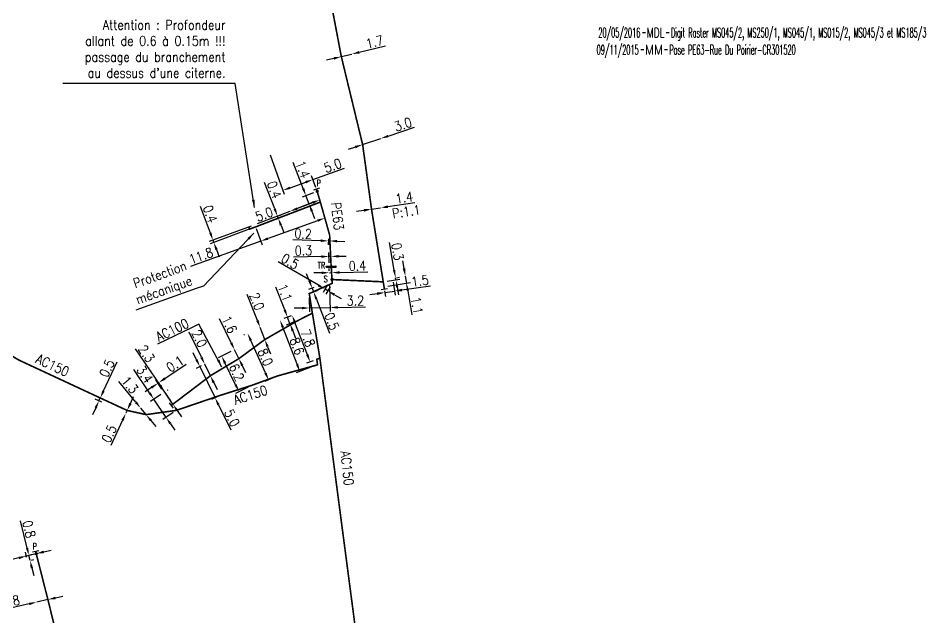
# Model space of a CAD drawing. Header units: millimetres. Extents: x 155997 to 157006, y 121209 to 122008.
# Drawn here: x 156837.2 to 156979.1, y 121643.3 to 121737 of the extents above; entities that cross this region are included whole.
import ezdxf
from ezdxf.enums import TextEntityAlignment as Align

# ---------------------------------------------------------------- set-up
doc = ezdxf.new("R2010")
doc.units = ezdxf.units.MM
for name, pattern in [('L_100_AP', [14, 10, -1.5, 1, -1.5]), ('L_100_PE', [14, 10, -1.5, 1, -1.5]), ('L_25_PE', [2000, 1000, 1000])]:
    doc.linetypes.add(name, pattern=pattern)
doc.layers.get('0').update_dxf_attribs({"linetype": 'CONTINUOUS'})
for name, color, linetype in [('L_140', 3, 'CONTINUOUS'), ('L_150', 1, 'CONTINUOUS'), ('L_300', 7, 'CONTINUOUS'), ('L_340', 7, 'CONTINUOUS'), ('L_420', 7, 'CONTINUOUS'), ('L_910', 7, 'CONTINUOUS')]:
    doc.layers.add(name, color=color, linetype=linetype)
doc.styles.add('G_ROMANS', font='ROMANS.SHX', dxfattribs={"width": 0.75})
doc.styles.get("Standard").update_dxf_attribs({"font": 'romans.shx', "width": 0.85})
doc.dimstyles.get("Standard").update_dxf_attribs({"dimtxt": 1.5, "dimasz": 1.2, "dimexe": 0.625, "dimexo": 0.625, "dimgap": 0.25, "dimtad": 1, "dimdec": 1, "dimzin": 0, "dimdsep": 46, "dimtxsty": 'Standard', "dimcen": -0.5, "dimadec": 0, "dimazin": 0, "dimtfac": 1, "dimtdec": 1, "dimtmove": 0, "dimatfit": 3, "dimfxl": 0, "dimtolj": 1, "dimtzin": 0, "dimarcsym": 0})

# ---------------------------------------------------------------- blocks, each defined once
blk = doc.blocks.new('*D19')
at = {"layer": 'L_140', "color": 0, "linetype": 'Continuous', "lineweight": -2, "transparency": 16777216}
for p, q in [((156850.56, 121678.75), (156852.68, 121683.31)), ((156850.53, 121677.44), (156849.49, 121677.93)), ((156849.84, 121677.21), (156850.05, 121677.66)), ((156850.32, 121676.98), (156849.28, 121677.47)), ((156849.34, 121676.12), (156848.83, 121675.03))]:
    blk.add_line(p, q, dxfattribs=at)
at = {"layer": 'L_140', "color": 0, "linetype": 'Continuous', "transparency": 16777216}
for points in [[(156850.38, 121678.83), (156850.74, 121678.67), (156850.05, 121677.66)], [(156849.16, 121676.2), (156849.52, 121676.04), (156849.84, 121677.21)]]:
    blk.add_solid(points, dxfattribs=at)
at = {"layer": 'L_140', "color": 0, "linetype": 'Continuous', "transparency": 16777216, "insert": (156851.1, 121682.29), "char_height": 1.5, "attachment_point": 5, "rotation": 65.0678}
blk.add_mtext('\\A1;0.5', dxfattribs=at)
blk = doc.blocks.new('L_340_07')
at = {"color": 0, "linetype": 'Continuous', "const_width": 0.25, "flags": 128}
blk.add_lwpolyline([(0, 0), (0.35, 0)], dxfattribs=at)
at = {"color": 0, "linetype": 'Continuous', "flags": 128}
blk.add_lwpolyline([(0.35, -0.5), (0.35, 0.5)], dxfattribs=at)
at = {"color": 0, "linetype": 'Continuous', "width": 0.75, "flags": 3}
for tag, p in [('DEF_LEG', (0.72, -3.47)), ('DEF_COUP', (0.72, -5.97)), ('DEF_TYPE', (0.72, -8.47))]:
    blk.add_attdef(tag, text='', height=1.2, dxfattribs=at).set_placement(p, align=Align.MIDDLE)
blk = doc.blocks.new('L_300_12')
at = {"color": 0, "linetype": 'Continuous', "const_width": 0.248, "flags": 128}
blk.add_lwpolyline([(-0.13, 0, 1), (0.13, 0, 1)], format="xyb", close=True, dxfattribs=at)
at = {"linetype": 'Continuous', "style": 'G_ROMANS', "width": 0.75}
blk.add_attdef('P', text='', height=1, dxfattribs=at).set_placement((0, 1.33), align=Align.MIDDLE_CENTER)
at = {"color": 0, "linetype": 'Continuous', "width": 0.75, "flags": 3}
for tag, p in [('DEF_LEG', (0, -5)), ('DEF_COUP', (0, -7.5)), ('DEF_TYPE', (0, -10))]:
    blk.add_attdef(tag, text='', height=1.2, dxfattribs=at).set_placement(p, align=Align.MIDDLE)
blk = doc.blocks.new('*D274')
at = {"layer": 'L_340', "color": 0, "linetype": 'Continuous', "lineweight": -2, "transparency": 16777216}
for p, q in [((156838.61, 121654.22), (156837.58, 121658.46)), ((156839.44, 121653.18), (156838.29, 121652.9)), ((156839.08, 121652.27), (156838.9, 121653.05)), ((156839.29, 121652.32), (156839.69, 121652.42)), ((156839.37, 121651.11), (156839.65, 121649.94))]:
    blk.add_line(p, q, dxfattribs=at)
at = {"layer": 'L_340', "color": 0, "linetype": 'Continuous', "transparency": 16777216}
for points in [[(156838.81, 121654.26), (156838.42, 121654.17), (156838.9, 121653.05)], [(156839.56, 121651.16), (156839.17, 121651.06), (156839.08, 121652.27)]]:
    blk.add_solid(points, dxfattribs=at)
at = {"layer": 'L_340', "color": 0, "linetype": 'Continuous', "transparency": 16777216, "insert": (156838.92, 121657.16), "char_height": 1.5, "attachment_point": 5, "rotation": 283.6847}
blk.add_mtext('\\A1;0.8', dxfattribs=at)
blk = doc.blocks.new('*D275')
at = {"layer": 'L_340', "color": 0, "linetype": 'Continuous', "lineweight": -2, "transparency": 16777216}
for p, q in [((156838.54, 121652.78), (156838.35, 121653.56)), ((156841.21, 121653.62), (156842.38, 121653.9)), ((156837.33, 121652.67), (156829.94, 121650.87)), ((156840.05, 121653.33), (156838.49, 121652.95)), ((156840.2, 121652.73), (156840.2, 121652.73))]:
    blk.add_line(p, q, dxfattribs=at)
at = {"layer": 'L_340', "color": 0, "linetype": 'Continuous', "transparency": 16777216}
for points in [[(156841.17, 121653.81), (156841.26, 121653.42), (156840.05, 121653.33)], [(156837.28, 121652.86), (156837.38, 121652.48), (156838.49, 121652.95)]]:
    blk.add_solid(points, dxfattribs=at)
at = {"layer": 'L_340', "color": 0, "linetype": 'Continuous', "transparency": 16777216, "insert": (156831.15, 121652.2), "char_height": 1.5, "attachment_point": 5, "rotation": 13.6847}
blk.add_mtext('\\A1;1.6', dxfattribs=at)
blk = doc.blocks.new('*D276')
at = {"layer": 'L_150', "color": 0, "linetype": 'Continuous', "lineweight": -2, "transparency": 16777216}
for p, q in [((156843.04, 121646.43), (156844.21, 121646.69)), ((156838.95, 121645.49), (156834.87, 121644.56)), ((156841.87, 121646.16), (156840.12, 121645.76))]:
    blk.add_line(p, q, dxfattribs=at)
at = {"layer": 'L_150', "color": 0, "linetype": 'Continuous', "transparency": 16777216}
for points in [[(156843, 121646.62), (156843.09, 121646.23), (156841.87, 121646.16)], [(156838.91, 121645.68), (156838.99, 121645.29), (156840.12, 121645.76)]]:
    blk.add_solid(points, dxfattribs=at)
at = {"layer": 'L_150', "color": 0, "linetype": 'Continuous', "transparency": 16777216, "insert": (156836.1, 121645.86), "char_height": 1.5, "attachment_point": 5, "rotation": 12.8753}
blk.add_mtext('\\A1;1.8', dxfattribs=at)
blk = doc.blocks.new('*D294')
at = {"layer": 'L_140', "color": 0, "linetype": 'Continuous', "lineweight": -2, "transparency": 16777216}
for p, q in [((156857.76, 121678.44), (156855.28, 121682.12)), ((156859.52, 121678.19), (156857.92, 121677.1)), ((156860.34, 121674.63), (156858.43, 121677.45)), ((156861.43, 121675.37), (156859.82, 121674.28)), ((156861.01, 121673.64), (156861.68, 121672.65))]:
    blk.add_line(p, q, dxfattribs=at)
at = {"layer": 'L_140', "color": 0, "linetype": 'Continuous', "transparency": 16777216}
for points in [[(156857.93, 121678.56), (156857.6, 121678.33), (156858.43, 121677.45)], [(156861.18, 121673.75), (156860.85, 121673.53), (156860.34, 121674.63)]]:
    blk.add_solid(points, dxfattribs=at)
at = {"layer": 'L_140', "color": 0, "linetype": 'Continuous', "transparency": 16777216, "insert": (156857.01, 121681.34), "char_height": 1.5, "attachment_point": 5, "rotation": 304.078}
blk.add_mtext('\\A1;3.4', dxfattribs=at)
blk = doc.blocks.new('*D295')
at = {"layer": 'L_140', "color": 0, "linetype": 'Continuous', "lineweight": -2, "transparency": 16777216}
for p, q in [((156865.86, 121684.01), (156863.95, 121687.94)), ((156867.26, 121681.13), (156866.38, 121682.93)), ((156867.78, 121680.05), (156868.31, 121678.97))]:
    blk.add_line(p, q, dxfattribs=at)
at = {"layer": 'L_140', "color": 0, "linetype": 'Continuous', "transparency": 16777216}
for points in [[(156866.04, 121684.1), (156865.68, 121683.92), (156866.38, 121682.93)], [(156867.96, 121680.14), (156867.6, 121679.96), (156867.26, 121681.13)]]:
    blk.add_solid(points, dxfattribs=at)
at = {"layer": 'L_140', "color": 0, "linetype": 'Continuous', "transparency": 16777216, "insert": (156865.54, 121686.95), "char_height": 1.5, "attachment_point": 5, "rotation": 295.9484}
blk.add_mtext('\\A1;2.0', dxfattribs=at)
blk = doc.blocks.new('*D296')
at = {"layer": 'L_140', "color": 0, "linetype": 'Continuous', "lineweight": -2, "transparency": 16777216}
for p, q in [((156870.51, 121686.27), (156868.68, 121690.04)), ((156871.71, 121683.8), (156871.04, 121685.19)), ((156872.24, 121682.72), (156872.76, 121681.64))]:
    blk.add_line(p, q, dxfattribs=at)
at = {"layer": 'L_140', "color": 0, "linetype": 'Continuous', "transparency": 16777216}
for points in [[(156870.69, 121686.36), (156870.33, 121686.18), (156871.04, 121685.19)], [(156872.42, 121682.81), (156872.06, 121682.63), (156871.71, 121683.8)]]:
    blk.add_solid(points, dxfattribs=at)
at = {"layer": 'L_140', "color": 0, "linetype": 'Continuous', "transparency": 16777216, "insert": (156870.23, 121689.13), "char_height": 1.5, "attachment_point": 5, "rotation": 295.9484}
blk.add_mtext('\\A1;1.6', dxfattribs=at)
blk = doc.blocks.new('*D297')
at = {"layer": 'L_140', "color": 0, "linetype": 'Continuous', "lineweight": -2, "transparency": 16777216}
for p, q in [((156865.09, 121683.64), (156864.57, 121684.72)), ((156865.82, 121682.66), (156865.06, 121682.28)), ((156865.62, 121682.56), (156867.99, 121677.68)), ((156868.2, 121677.78), (156867.43, 121677.41)), ((156868.52, 121676.6), (156870.43, 121672.67))]:
    blk.add_line(p, q, dxfattribs=at)
at = {"layer": 'L_140', "color": 0, "linetype": 'Continuous', "transparency": 16777216}
for points in [[(156865.27, 121683.72), (156864.91, 121683.55), (156865.62, 121682.56)], [(156868.7, 121676.69), (156868.34, 121676.51), (156867.99, 121677.68)]]:
    blk.add_solid(points, dxfattribs=at)
at = {"layer": 'L_140', "color": 0, "linetype": 'Continuous', "transparency": 16777216, "insert": (156870.64, 121674.53), "char_height": 1.5, "attachment_point": 5, "rotation": 295.9484}
blk.add_mtext('\\A1;5.0', dxfattribs=at)
blk = doc.blocks.new('*D298')
at = {"layer": 'L_140', "color": 0, "linetype": 'Continuous', "lineweight": -2, "transparency": 16777216}
for p, q in [((156870.47, 121684.92), (156868.46, 121683.94)), ((156871.2, 121679.73), (156869.54, 121683.13)), ((156873.18, 121679.35), (156871.16, 121678.37))]:
    blk.add_line(p, q, dxfattribs=at)
at = {"layer": 'L_140', "color": 0, "linetype": 'Continuous', "transparency": 16777216}
for points in [[(156869.72, 121683.22), (156869.36, 121683.04), (156869.02, 121684.21)], [(156871.38, 121679.81), (156871.02, 121679.64), (156871.73, 121678.65)]]:
    blk.add_solid(points, dxfattribs=at)
at = {"layer": 'L_140', "color": 0, "linetype": 'Continuous', "transparency": 16777216, "insert": (156871.37, 121681.66), "char_height": 1.5, "attachment_point": 5, "rotation": 295.9484}
blk.add_mtext('\\A1;6.2', dxfattribs=at)
blk = doc.blocks.new('*D316')
at = {"layer": 'L_340', "color": 0, "linetype": 'Continuous', "lineweight": -2, "transparency": 16777216}
for p, q in [((156859.45, 121679.59), (156855.56, 121685.33)), ((156861.41, 121676.69), (156860.12, 121678.59)), ((156860.56, 121678.89), (156860.64, 121678.94)), ((156861.93, 121677.04), (156861.93, 121677.04)), ((156862.08, 121675.69), (156862.76, 121674.7))]:
    blk.add_line(p, q, dxfattribs=at)
at = {"layer": 'L_340', "color": 0, "linetype": 'Continuous', "transparency": 16777216}
for points in [[(156859.61, 121679.7), (156859.28, 121679.47), (156860.12, 121678.59)], [(156862.25, 121675.8), (156861.92, 121675.58), (156861.41, 121676.69)]]:
    blk.add_solid(points, dxfattribs=at)
at = {"layer": 'L_340', "color": 0, "linetype": 'Continuous', "transparency": 16777216, "insert": (156857.28, 121684.58), "char_height": 1.5, "attachment_point": 5, "rotation": 304.078}
blk.add_mtext('\\A1;2.3', dxfattribs=at)
blk = doc.blocks.new('*D317')
at = {"layer": 'L_340', "color": 0, "linetype": 'Continuous', "lineweight": -2, "transparency": 16777216}
for p, q in [((156860.15, 121680.7), (156863.47, 121682.94)), ((156859.69, 121679.05), (156858.72, 121680.48)), ((156861.06, 121677.2), (156858.8, 121680.54)), ((156858.08, 121679.29), (156857.08, 121678.62)), ((156859.07, 121679.97), (156859.15, 121680.02))]:
    blk.add_line(p, q, dxfattribs=at)
at = {"layer": 'L_340', "color": 0, "linetype": 'Continuous', "transparency": 16777216}
for points in [[(156860.04, 121680.86), (156860.26, 121680.53), (156859.15, 121680.02)], [(156857.96, 121679.46), (156858.19, 121679.13), (156859.07, 121679.97)]]:
    blk.add_solid(points, dxfattribs=at)
at = {"layer": 'L_340', "color": 0, "linetype": 'Continuous', "transparency": 16777216, "insert": (156861.74, 121682.98), "char_height": 1.5, "attachment_point": 5, "rotation": 34.078}
blk.add_mtext('\\A1;0.1', dxfattribs=at)
blk = doc.blocks.new('*D318')
at = {"layer": 'L_140', "color": 0, "linetype": 'Continuous', "lineweight": -2, "transparency": 16777216}
for p, q in [((156874.61, 121689.77), (156873.03, 121693.84)), ((156875.76, 121686.78), (156875.04, 121688.65)), ((156876.2, 121685.66), (156876.63, 121684.55))]:
    blk.add_line(p, q, dxfattribs=at)
at = {"layer": 'L_140', "color": 0, "linetype": 'Continuous', "transparency": 16777216}
for points in [[(156874.79, 121689.84), (156874.42, 121689.69), (156875.04, 121688.65)], [(156876.38, 121685.74), (156876.01, 121685.59), (156875.76, 121686.78)]]:
    blk.add_solid(points, dxfattribs=at)
at = {"layer": 'L_140', "color": 0, "linetype": 'Continuous', "transparency": 16777216, "insert": (156874.53, 121692.73), "char_height": 1.5, "attachment_point": 5, "rotation": 291.1941}
blk.add_mtext('\\A1;2.0', dxfattribs=at)
blk = doc.blocks.new('*D319')
at = {"layer": 'L_140', "color": 0, "linetype": 'Continuous', "lineweight": -2, "transparency": 16777216}
for p, q in [((156872.58, 121687.54), (156872.5, 121687.5)), ((156875.87, 121681.56), (156873.56, 121686.66)), ((156877.2, 121680.84), (156875.79, 121680.21))]:
    blk.add_line(p, q, dxfattribs=at)
at = {"layer": 'L_140', "color": 0, "linetype": 'Continuous', "transparency": 16777216}
for points in [[(156873.74, 121686.74), (156873.38, 121686.58), (156873.07, 121687.76)], [(156876.05, 121681.64), (156875.68, 121681.48), (156876.36, 121680.46)]]:
    blk.add_solid(points, dxfattribs=at)
at = {"layer": 'L_140', "color": 0, "linetype": 'Continuous', "transparency": 16777216, "insert": (156875.85, 121684.03), "char_height": 1.5, "attachment_point": 5, "rotation": 294.315}
blk.add_mtext('\\A1;8.0', dxfattribs=at)
blk = doc.blocks.new('*D320')
at = {"layer": 'L_140', "color": 0, "linetype": 'Continuous', "lineweight": -2, "transparency": 16777216}
for p, q in [((156878.88, 121691.41), (156877.5, 121694.98)), ((156879.88, 121690.51), (156878.72, 121690.06)), ((156880.28, 121689.48), (156879.12, 121689.04)), ((156879.7, 121689.26), (156879.31, 121690.29)), ((156880.13, 121688.14), (156880.56, 121687.02))]:
    blk.add_line(p, q, dxfattribs=at)
at = {"layer": 'L_140', "color": 0, "linetype": 'Continuous', "transparency": 16777216}
for points in [[(156879.06, 121691.48), (156878.69, 121691.34), (156879.31, 121690.29)], [(156880.32, 121688.21), (156879.95, 121688.07), (156879.7, 121689.26)]]:
    blk.add_solid(points, dxfattribs=at)
at = {"layer": 'L_140', "color": 0, "linetype": 'Continuous', "transparency": 16777216, "insert": (156878.91, 121694.11), "char_height": 1.5, "attachment_point": 5, "rotation": 291.0352}
blk.add_mtext('\\A1;1.1', dxfattribs=at)
blk = doc.blocks.new('*D321')
at = {"layer": 'L_140', "color": 0, "linetype": 'Continuous', "lineweight": -2, "transparency": 16777216}
for p, q in [((156880.8, 121682.93), (156878.57, 121688.72)), ((156882.97, 121682.48), (156880.65, 121681.59))]:
    blk.add_line(p, q, dxfattribs=at)
at = {"layer": 'L_140', "color": 0, "linetype": 'Continuous', "transparency": 16777216}
for points in [[(156878.76, 121688.79), (156878.39, 121688.65), (156878.14, 121689.84)], [(156880.98, 121683.01), (156880.61, 121682.86), (156881.23, 121681.81)]]:
    blk.add_solid(points, dxfattribs=at)
at = {"layer": 'L_140', "color": 0, "linetype": 'Continuous', "transparency": 16777216, "insert": (156880.79, 121685.74), "char_height": 1.5, "attachment_point": 5, "rotation": 291.0352}
blk.add_mtext('\\A1;8.6', dxfattribs=at)
blk = doc.blocks.new('*D322')
at = {"layer": 'L_140', "color": 0, "linetype": 'Continuous', "lineweight": -2, "transparency": 16777216}
for p, q in [((156882.73, 121695.93), (156882.3, 121697.05)), ((156883.43, 121694.91), (156882.58, 121694.59)), ((156883.16, 121694.81), (156883.39, 121694.22)), ((156883.29, 121694.18), (156883.98, 121694.44)), ((156883.82, 121693.1), (156885.86, 121687.79))]:
    blk.add_line(p, q, dxfattribs=at)
at = {"layer": 'L_140', "color": 0, "linetype": 'Continuous', "transparency": 16777216}
for points in [[(156882.92, 121696.01), (156882.55, 121695.86), (156883.16, 121694.81)], [(156884.01, 121693.17), (156883.64, 121693.03), (156883.39, 121694.22)]]:
    blk.add_solid(points, dxfattribs=at)
at = {"layer": 'L_140', "color": 0, "linetype": 'Continuous', "transparency": 16777216, "insert": (156886.23, 121689.63), "char_height": 1.5, "attachment_point": 5, "rotation": 291.0352}
blk.add_mtext('\\A1;0.5', dxfattribs=at)
blk = doc.blocks.new('*D323')
at = {"layer": 'L_140', "color": 0, "linetype": 'Continuous', "lineweight": -2, "transparency": 16777216}
for p, q in [((156895.99, 121697.61), (156895.25, 121701.92)), ((156894.89, 121695.9), (156896.86, 121696.24)), ((156896.24, 121696.13), (156896.19, 121696.43)), ((156896.33, 121696.45), (156896.81, 121696.54)), ((156896.44, 121694.95), (156896.65, 121693.77))]:
    blk.add_line(p, q, dxfattribs=at)
at = {"layer": 'L_140', "color": 0, "linetype": 'Continuous', "transparency": 16777216}
for points in [[(156896.18, 121697.65), (156895.79, 121697.58), (156896.19, 121696.43)], [(156896.64, 121694.99), (156896.25, 121694.92), (156896.24, 121696.13)]]:
    blk.add_solid(points, dxfattribs=at)
at = {"layer": 'L_140', "color": 0, "linetype": 'Continuous', "transparency": 16777216, "insert": (156896.5, 121700.53), "char_height": 1.5, "attachment_point": 5, "rotation": 279.7144}
blk.add_mtext('\\A1;0.3', dxfattribs=at)
blk = doc.blocks.new('*D324')
at = {"layer": 'L_340', "color": 0, "linetype": 'Continuous', "lineweight": -2, "transparency": 16777216}
for p, q in [((156897.52, 121697.87), (156897.31, 121699.06)), ((156897.72, 121696.69), (156897.9, 121695.61)), ((156895.01, 121695.11), (156898.52, 121695.71)), ((156898.11, 121694.42), (156898.75, 121690.65))]:
    blk.add_line(p, q, dxfattribs=at)
at = {"layer": 'L_340', "color": 0, "linetype": 'Continuous', "transparency": 16777216}
for points in [[(156897.71, 121697.91), (156897.32, 121697.84), (156897.72, 121696.69)], [(156898.3, 121694.46), (156897.91, 121694.39), (156897.9, 121695.61)]]:
    blk.add_solid(points, dxfattribs=at)
at = {"layer": 'L_340', "color": 0, "linetype": 'Continuous', "transparency": 16777216, "insert": (156899.52, 121692.12), "char_height": 1.5, "attachment_point": 5, "rotation": 279.7144}
blk.add_mtext('\\A1;1.1', dxfattribs=at)
blk = doc.blocks.new('*D325')
at = {"layer": 'L_340', "color": 0, "linetype": 'Continuous', "lineweight": -2, "transparency": 16777216}
for p, q in [((156895.81, 121695.73), (156896.11, 121693.73)), ((156897.2, 121694.53), (156901.64, 121695.19)), ((156893.34, 121693.95), (156892.16, 121693.77)), ((156894.49, 121694.39), (156894.62, 121693.51)), ((156894.53, 121694.13), (156896.01, 121694.35))]:
    blk.add_line(p, q, dxfattribs=at)
at = {"layer": 'L_340', "color": 0, "linetype": 'Continuous', "transparency": 16777216}
for points in [[(156897.17, 121694.73), (156897.23, 121694.33), (156896.01, 121694.35)], [(156893.31, 121694.15), (156893.37, 121693.75), (156894.53, 121694.13)]]:
    blk.add_solid(points, dxfattribs=at)
at = {"layer": 'L_340', "color": 0, "linetype": 'Continuous', "transparency": 16777216, "insert": (156900.01, 121695.96), "char_height": 1.5, "attachment_point": 5, "rotation": 8.5462}
blk.add_mtext('\\A1;1.5', dxfattribs=at)
blk = doc.blocks.new('*D326')
at = {"layer": 'L_140', "color": 0, "linetype": 'Continuous', "lineweight": -2, "transparency": 16777216}
for p, q in [((156892.44, 121707.15), (156893.83, 121707.37)), ((156895.01, 121707.55), (156899.21, 121708.21)), ((156891.26, 121706.97), (156890.07, 121706.78))]:
    blk.add_line(p, q, dxfattribs=at)
at = {"layer": 'L_140', "color": 0, "linetype": 'Continuous', "transparency": 16777216}
for points in [[(156894.98, 121707.75), (156895.04, 121707.35), (156893.83, 121707.37)], [(156891.23, 121707.16), (156891.29, 121706.77), (156892.44, 121707.15)]]:
    blk.add_solid(points, dxfattribs=at)
at = {"layer": 'L_140', "color": 0, "linetype": 'Continuous', "transparency": 16777216, "insert": (156897.55, 121708.96), "char_height": 1.5, "attachment_point": 5, "rotation": 8.8605}
blk.add_mtext('\\A1;1.4', dxfattribs=at)
blk = doc.blocks.new('*D327')
at = {"layer": 'L_140', "color": 0, "linetype": 'Continuous', "lineweight": -2, "transparency": 16777216}
for p, q in [((156890.53, 121731.67), (156894.6, 121732.66)), ((156886.55, 121730.7), (156885.38, 121730.42)), ((156887.72, 121730.98), (156889.37, 121731.38))]:
    blk.add_line(p, q, dxfattribs=at)
at = {"layer": 'L_140', "color": 0, "linetype": 'Continuous', "transparency": 16777216}
for points in [[(156890.49, 121731.86), (156890.58, 121731.47), (156889.37, 121731.38)], [(156886.5, 121730.89), (156886.6, 121730.51), (156887.72, 121730.98)]]:
    blk.add_solid(points, dxfattribs=at)
at = {"layer": 'L_140', "color": 0, "linetype": 'Continuous', "transparency": 16777216, "insert": (156892.92, 121733.28), "char_height": 1.5, "attachment_point": 5, "rotation": 13.6527}
blk.add_mtext('\\A1;1.7', dxfattribs=at)
blk = doc.blocks.new('*D328')
at = {"layer": 'L_140', "color": 0, "linetype": 'Continuous', "lineweight": -2, "transparency": 16777216}
for p, q in [((156895.03, 121718.57), (156899.18, 121719.95)), ((156891.05, 121717.24), (156893.89, 121718.19)), ((156889.91, 121716.86), (156888.77, 121716.48))]:
    blk.add_line(p, q, dxfattribs=at)
at = {"layer": 'L_140', "color": 0, "linetype": 'Continuous', "transparency": 16777216}
for points in [[(156894.97, 121718.76), (156895.09, 121718.38), (156893.89, 121718.19)], [(156889.84, 121717.05), (156889.97, 121716.67), (156891.05, 121717.24)]]:
    blk.add_solid(points, dxfattribs=at)
at = {"layer": 'L_140', "color": 0, "linetype": 'Continuous', "transparency": 16777216, "insert": (156897.36, 121720.4), "char_height": 1.5, "attachment_point": 5, "rotation": 18.4157}
blk.add_mtext('\\A1;3.0', dxfattribs=at)
blk = doc.blocks.new('*D357')
at = {"layer": 'L_140', "color": 0, "linetype": 'Continuous', "lineweight": -2, "transparency": 16777216}
for p, q in [((156879.88, 121690.51), (156879.46, 121690.35)), ((156882.41, 121684.41), (156880.47, 121689.45)), ((156883.3, 121683.47), (156882.26, 121683.07))]:
    blk.add_line(p, q, dxfattribs=at)
at = {"layer": 'L_140', "color": 0, "linetype": 'Continuous', "transparency": 16777216}
for points in [[(156880.66, 121689.52), (156880.28, 121689.38), (156880.04, 121690.57)], [(156882.6, 121684.48), (156882.22, 121684.34), (156882.84, 121683.29)]]:
    blk.add_solid(points, dxfattribs=at)
at = {"layer": 'L_140', "color": 0, "linetype": 'Continuous', "transparency": 16777216, "insert": (156882.48, 121687), "char_height": 1.5, "attachment_point": 5, "rotation": 291.0352}
blk.add_mtext('\\A1;7.8', dxfattribs=at)
blk = doc.blocks.new('GIS_MODF')
at = {"color": 0, "linetype": 'Continuous', "flags": 128}
for points in [[(-2.18, -0.01), (-1.68, -0.01)], [(1.52, -0.01), (2.02, -0.01)]]:
    blk.add_lwpolyline(points, dxfattribs=at)
at = {"color": 0, "linetype": 'Continuous', "width": 0.5}
blk.add_attdef('DATE', text='', height=1.5, dxfattribs=at).set_placement((-2.5, -0.8), align=Align.RIGHT)
at = {"color": 0, "linetype": 'Continuous', "width": 1.771291}
blk.add_attdef('USER', text='', height=1.5, dxfattribs=at).set_placement((-1.51, -0.8), (1.28, -0.8), align=Align.FIT)
at = {"color": 0, "linetype": 'Continuous', "width": 0.5}
blk.add_attdef('DESC', (2.29, -0.8), '', height=1.5, dxfattribs=at)
blk = doc.blocks.new('L_300_11')
at = {"color": 0, "linetype": 'Continuous', "const_width": 0.248, "flags": 128}
blk.add_lwpolyline([(-0.13, 0, 1), (0.13, 0, 1)], format="xyb", close=True, dxfattribs=at)
at = {"linetype": 'Continuous', "style": 'G_ROMANS', "width": 0.75}
blk.add_attdef('S', text='', height=1, dxfattribs=at).set_placement((0, 1.35), align=Align.MIDDLE_CENTER)
at = {"color": 0, "linetype": 'Continuous', "width": 0.75, "flags": 3}
for tag, p in [('DEF_LEG', (0, -5)), ('DEF_COUP', (0, -7.5)), ('DEF_TYPE', (0, -10))]:
    blk.add_attdef(tag, text='', height=1.2, dxfattribs=at).set_placement(p, align=Align.MIDDLE)
blk = doc.blocks.new('L_340_19')
at = {"linetype": 'Continuous'}
blk.add_hatch(color=0, dxfattribs=at).paths.add_polyline_path([(0.12, 0.75), (-0.12, 0.75), (-0.12, -0.75), (0.12, -0.75)])
at = {"color": 0, "linetype": 'Continuous'}
blk.add_lwpolyline([(-0.12, 0.75), (0.12, 0.75), (0.12, -0.75), (-0.12, -0.75)], close=True, dxfattribs=at)
at = {"color": 0, "linetype": 'Continuous', "width": 0.75}
for tag, height, flags, p in [('TR', 1, 8, (0, 1.98)), ('DEF_LEG', 1.2, 3, (0, -5)), ('DEF_COUP', 1.2, 3, (0, -7.5)), ('DEF_TYPE', 1.2, 3, (0, -10))]:
    blk.add_attdef(tag, text='', height=height, dxfattribs=dict(at, flags=flags)).set_placement(p, align=Align.MIDDLE)
blk = doc.blocks.new('*D943')
at = {"layer": 'L_140', "color": 0, "linetype": 'Continuous', "lineweight": -2, "transparency": 16777216}
for p, q in [((156884.13, 121695.26), (156877.84, 121698.94)), ((156885.56, 121695.32), (156884.86, 121694.11)), ((156885.6, 121694.4), (156885.17, 121694.65)), ((156885.96, 121695.02), (156885.29, 121693.86)), ((156886.64, 121693.79), (156887.67, 121693.19))]:
    blk.add_line(p, q, dxfattribs=at)
at = {"layer": 'L_140', "color": 0, "linetype": 'Continuous', "transparency": 16777216}
for points in [[(156884.24, 121695.43), (156884.03, 121695.09), (156885.17, 121694.65)], [(156886.74, 121693.97), (156886.54, 121693.62), (156885.6, 121694.4)]]:
    blk.add_solid(points, dxfattribs=at)
at = {"layer": 'L_140', "color": 0, "linetype": 'Continuous', "transparency": 16777216, "insert": (156879.71, 121699), "char_height": 1.5, "attachment_point": 5, "rotation": 329.6929}
blk.add_mtext('\\A1;0.5', dxfattribs=at)
blk = doc.blocks.new('*D944')
at = {"layer": 'L_300', "color": 0, "linetype": 'Continuous', "lineweight": -2, "transparency": 16777216}
for p, q in [((156885.84, 121697.51), (156885.84, 121697.86)), ((156886.26, 121696.78), (156886.24, 121697.87)), ((156884.65, 121697.21), (156883.45, 121697.19)), ((156885.85, 121697.23), (156886.25, 121697.24)), ((156887.45, 121697.26), (156891.88, 121697.35))]:
    blk.add_line(p, q, dxfattribs=at)
at = {"layer": 'L_300', "color": 0, "linetype": 'Continuous', "transparency": 16777216}
for points in [[(156887.44, 121697.46), (156887.45, 121697.06), (156886.25, 121697.24)], [(156884.64, 121697.41), (156884.65, 121697.01), (156885.85, 121697.23)]]:
    blk.add_solid(points, dxfattribs=at)
at = {"layer": 'L_300', "color": 0, "linetype": 'Continuous', "transparency": 16777216, "insert": (156890.24, 121698.32), "char_height": 1.5, "attachment_point": 5, "rotation": 1.0762}
blk.add_mtext('\\A1;0.4', dxfattribs=at)
blk = doc.blocks.new('*D945')
at = {"layer": 'L_140', "color": 0, "linetype": 'Continuous', "lineweight": -2, "transparency": 16777216}
for p, q in [((156885.89, 121695.23), (156885.96, 121691.16)), ((156882.72, 121693.33), (156882.76, 121691.1)), ((156882.75, 121691.72), (156885.95, 121691.78)), ((156887.15, 121691.81), (156891.52, 121691.89)), ((156881.55, 121691.7), (156880.35, 121691.68))]:
    blk.add_line(p, q, dxfattribs=at)
at = {"layer": 'L_140', "color": 0, "linetype": 'Continuous', "transparency": 16777216}
for points in [[(156881.55, 121691.9), (156881.55, 121691.5), (156882.75, 121691.72)], [(156887.15, 121692.01), (156887.15, 121691.61), (156885.95, 121691.78)]]:
    blk.add_solid(points, dxfattribs=at)
at = {"layer": 'L_140', "color": 0, "linetype": 'Continuous', "transparency": 16777216, "insert": (156889.92, 121692.86), "char_height": 1.5, "attachment_point": 5, "rotation": 1.0762}
blk.add_mtext('\\A1;3.2', dxfattribs=at)
blk = doc.blocks.new('*D946')
at = {"layer": 'L_140', "color": 0, "linetype": 'Continuous', "lineweight": -2, "transparency": 16777216}
for p, q in [((156855.62, 121676.99), (156852.95, 121680.22)), ((156857.21, 121675.06), (156856.38, 121676.06)), ((156857.98, 121674.14), (156858.74, 121673.21))]:
    blk.add_line(p, q, dxfattribs=at)
at = {"layer": 'L_140', "color": 0, "linetype": 'Continuous', "transparency": 16777216}
for points in [[(156855.77, 121677.12), (156855.47, 121676.86), (156856.38, 121676.06)], [(156858.13, 121674.26), (156857.82, 121674.01), (156857.21, 121675.06)]]:
    blk.add_solid(points, dxfattribs=at)
at = {"layer": 'L_140', "color": 0, "linetype": 'Continuous', "transparency": 16777216, "insert": (156854.68, 121679.7), "char_height": 1.5, "attachment_point": 5, "rotation": 309.5613}
blk.add_mtext('\\A1;1.3', dxfattribs=at)
blk = doc.blocks.new('*D966')
at = {"layer": 'L_340', "color": 0, "linetype": 'Continuous', "lineweight": -2, "transparency": 16777216}
for p, q in [((156854.76, 121676.8), (156855.26, 121677.89)), ((156854.25, 121675.71), (156854.04, 121675.26)), ((156853.53, 121674.17), (156851.69, 121670.21))]:
    blk.add_line(p, q, dxfattribs=at)
at = {"layer": 'L_340', "color": 0, "linetype": 'Continuous', "transparency": 16777216}
for points in [[(156854.57, 121676.88), (156854.94, 121676.71), (156854.25, 121675.71)], [(156853.35, 121674.25), (156853.72, 121674.08), (156854.04, 121675.26)]]:
    blk.add_solid(points, dxfattribs=at)
at = {"layer": 'L_340', "color": 0, "linetype": 'Continuous', "transparency": 16777216, "insert": (156851.45, 121672.06), "char_height": 1.5, "attachment_point": 5, "rotation": 65.0678}
blk.add_mtext('\\A1;0.5', dxfattribs=at)
blk = doc.blocks.new('*D1281')
at = {"layer": 'L_340', "color": 0, "linetype": 'Continuous', "lineweight": -2, "transparency": 16777216}
for p, q in [((156881.75, 121710.39), (156880.2, 121714.44)), ((156883.36, 121709.72), (156881.6, 121709.04)), ((156882.68, 121707.96), (156882.18, 121709.27)), ((156880.26, 121707.03), (156883.27, 121708.18)), ((156883.11, 121706.84), (156883.54, 121705.72))]:
    blk.add_line(p, q, dxfattribs=at)
at = {"layer": 'L_340', "color": 0, "linetype": 'Continuous', "transparency": 16777216}
for points in [[(156881.94, 121710.46), (156881.57, 121710.32), (156882.18, 121709.27)], [(156883.3, 121706.91), (156882.93, 121706.77), (156882.68, 121707.96)]]:
    blk.add_solid(points, dxfattribs=at)
at = {"layer": 'L_340', "color": 0, "linetype": 'Continuous', "transparency": 16777216, "insert": (156881.68, 121713.38), "char_height": 1.5, "attachment_point": 5, "rotation": 290.952}
blk.add_mtext('\\A1;1.4', dxfattribs=at)
blk = doc.blocks.new('*D1282')
at = {"layer": 'L_140', "color": 0, "linetype": 'Continuous', "lineweight": -2, "transparency": 16777216}
for p, q in [((156884.51, 121702.23), (156880.14, 121702.37)), ((156885.72, 121702.51), (156885.69, 121701.57)), ((156885.86, 121702.19), (156885.71, 121702.19)), ((156885.87, 121702.51), (156885.84, 121701.56)), ((156887.06, 121702.15), (156888.26, 121702.11))]:
    blk.add_line(p, q, dxfattribs=at)
at = {"layer": 'L_140', "color": 0, "linetype": 'Continuous', "transparency": 16777216}
for points in [[(156884.51, 121702.43), (156884.5, 121702.03), (156885.71, 121702.19)], [(156887.06, 121702.35), (156887.05, 121701.95), (156885.86, 121702.19)]]:
    blk.add_solid(points, dxfattribs=at)
at = {"layer": 'L_140', "color": 0, "linetype": 'Continuous', "transparency": 16777216, "insert": (156881.75, 121703.32), "char_height": 1.5, "attachment_point": 5, "rotation": 358.2235}
blk.add_mtext('\\A1;0.2', dxfattribs=at)
blk = doc.blocks.new('*D1283')
at = {"layer": 'L_340', "color": 0, "linetype": 'Continuous', "lineweight": -2, "transparency": 16777216}
for p, q in [((156885.82, 121698.78), (156885.79, 121700.39)), ((156886.12, 121698.79), (156886.09, 121700.39)), ((156884.6, 121699.74), (156880.23, 121699.66)), ((156886.1, 121699.77), (156885.8, 121699.76)), ((156887.3, 121699.79), (156888.5, 121699.81))]:
    blk.add_line(p, q, dxfattribs=at)
at = {"layer": 'L_340', "color": 0, "linetype": 'Continuous', "transparency": 16777216}
for points in [[(156884.6, 121699.94), (156884.6, 121699.54), (156885.8, 121699.76)], [(156887.3, 121699.99), (156887.3, 121699.59), (156886.1, 121699.77)]]:
    blk.add_solid(points, dxfattribs=at)
at = {"layer": 'L_340', "color": 0, "linetype": 'Continuous', "transparency": 16777216, "insert": (156881.8, 121700.69), "char_height": 1.5, "attachment_point": 5, "rotation": 1.0762}
blk.add_mtext('\\A1;0.3', dxfattribs=at)
blk = doc.blocks.new('*D1284')
at = {"layer": 'L_340', "color": 0, "linetype": 'Continuous', "lineweight": -2, "transparency": 16777216}
for p, q in [((156876.59, 121715.63), (156878.79, 121709.5)), ((156883.28, 121711.78), (156888.22, 121713.56)), ((156883.73, 121710.53), (156883.07, 121712.37)), ((156879.71, 121710.5), (156882.15, 121711.37))]:
    blk.add_line(p, q, dxfattribs=at)
at = {"layer": 'L_340', "color": 0, "linetype": 'Continuous', "transparency": 16777216}
for points in [[(156882.09, 121711.56), (156882.22, 121711.19), (156883.28, 121711.78)], [(156879.64, 121710.68), (156879.77, 121710.31), (156878.58, 121710.09)]]:
    blk.add_solid(points, dxfattribs=at)
at = {"layer": 'L_340', "color": 0, "linetype": 'Continuous', "transparency": 16777216, "insert": (156886.39, 121713.96), "char_height": 1.5, "attachment_point": 5, "rotation": 19.7691}
blk.add_mtext('\\A1;5.0', dxfattribs=at)
blk = doc.blocks.new('*D1285')
at = {"layer": 'L_140', "color": 0, "linetype": 'Continuous', "lineweight": -2, "transparency": 16777216}
for p, q in [((156883.22, 121708.17), (156880.8, 121707.24)), ((156879.67, 121706.81), (156874.55, 121704.84))]:
    blk.add_line(p, q, dxfattribs=at)
at = {"layer": 'L_140', "color": 0, "linetype": 'Continuous', "transparency": 16777216}
for points in [[(156880.72, 121707.42), (156880.87, 121707.05), (156879.67, 121706.81)], [(156883.15, 121708.35), (156883.3, 121707.98), (156884.34, 121708.6)]]:
    blk.add_solid(points, dxfattribs=at)
at = {"layer": 'L_140', "color": 0, "linetype": 'Continuous', "transparency": 16777216, "insert": (156875.67, 121706.35), "char_height": 1.5, "attachment_point": 5, "rotation": 20.952}
blk.add_mtext('\\A1;5.0', dxfattribs=at)
blk = doc.blocks.new('*D1286')
at = {"layer": 'L_140', "color": 0, "linetype": 'Continuous', "lineweight": -2, "transparency": 16777216}
for p, q in [((156884.02, 121705.35), (156876.27, 121702.57)), ((156885.36, 121705.17), (156885.36, 121705.17)), ((156874.44, 121704.13), (156875.35, 121701.58)), ((156875.14, 121702.16), (156864.15, 121698.21))]:
    blk.add_line(p, q, dxfattribs=at)
at = {"layer": 'L_140', "color": 0, "linetype": 'Continuous', "transparency": 16777216}
for points in [[(156883.95, 121705.54), (156884.08, 121705.17), (156885.15, 121705.76)], [(156876.2, 121702.76), (156876.34, 121702.38), (156875.14, 121702.16)]]:
    blk.add_solid(points, dxfattribs=at)
at = {"layer": 'L_140', "color": 0, "linetype": 'Continuous', "transparency": 16777216, "insert": (156865.79, 121699.87), "char_height": 1.5, "attachment_point": 5, "rotation": 19.7691}
blk.add_mtext('\\A1;11.8', dxfattribs=at)
blk = doc.blocks.new('*D1287')
at = {"layer": 'L_140', "color": 0, "linetype": 'Continuous', "lineweight": -2, "transparency": 16777216}
for p, q in [((156877.31, 121707.19), (156875.73, 121711.33)), ((156877.53, 121705.99), (156878.33, 121706.29)), ((156877.66, 121705.66), (156878.45, 121705.96)), ((156877.87, 121705.74), (156877.74, 121706.07)), ((156878.3, 121704.62), (156878.73, 121703.5))]:
    blk.add_line(p, q, dxfattribs=at)
at = {"layer": 'L_140', "color": 0, "linetype": 'Continuous', "transparency": 16777216}
for points in [[(156877.5, 121707.26), (156877.13, 121707.12), (156877.74, 121706.07)], [(156878.48, 121704.69), (156878.11, 121704.55), (156877.87, 121705.74)]]:
    blk.add_solid(points, dxfattribs=at)
at = {"layer": 'L_140', "color": 0, "linetype": 'Continuous', "transparency": 16777216, "insert": (156877.24, 121710.18), "char_height": 1.5, "attachment_point": 5, "rotation": 290.952}
blk.add_mtext('\\A1;0.4', dxfattribs=at)
blk = doc.blocks.new('*D1288')
at = {"layer": 'L_140', "color": 0, "linetype": 'Continuous', "lineweight": -2, "transparency": 16777216}
for p, q in [((156867.26, 121703.42), (156865.72, 121707.58)), ((156873.64, 121704.5), (156867.09, 121702.08)), ((156873.76, 121704.18), (156867.21, 121701.75)), ((156867.79, 121701.97), (156867.67, 121702.3)), ((156868.21, 121700.84), (156868.62, 121699.72))]:
    blk.add_line(p, q, dxfattribs=at)
at = {"layer": 'L_140', "color": 0, "linetype": 'Continuous', "transparency": 16777216}
for points in [[(156867.44, 121703.49), (156867.07, 121703.35), (156867.67, 121702.3)], [(156868.4, 121700.91), (156868.02, 121700.77), (156867.79, 121701.97)]]:
    blk.add_solid(points, dxfattribs=at)
at = {"layer": 'L_140', "color": 0, "linetype": 'Continuous', "transparency": 16777216, "insert": (156867.22, 121706.41), "char_height": 1.5, "attachment_point": 5, "rotation": 290.285}
blk.add_mtext('\\A1;0.4', dxfattribs=at)

msp = doc.modelspace()

# ---------------------------------------------------------------- linework, layer by layer
at = {"layer": 'L_140', "linetype": 'L_100_AP', "ltscale": 0.5, "const_width": 0.25, "flags": 128}
for points in [[(156894.4, 121695.01), (156894.27, 121695.8), (156892.44, 121707.15), (156891.05, 121717.24), (156887.72, 121730.98), (156882.21, 121759.96), (156882.53, 121762.51), (156878.05, 121793.54), (156877.42, 121799.78), (156873.87, 121825.85), (156871.55, 121840.3), (156870.31, 121852.26), (156868.48, 121864.45), (156866.98, 121874.5), (156866.98, 121874.5), (156866.22, 121880.47), (156866.24, 121882.4), (156867.02, 121889.88), (156868.56, 121897.21), (156871.95, 121912.12), (156871.95, 121912.12), (156871.95, 121912.12), (156879.18, 121943.02), (156879.86, 121946.05)], [(156886.13, 121698.16), (156886.27, 121696.16), (156886.28, 121695.56), (156882.71, 121693.96), (156882.71, 121693.96), (156883.2, 121690.91), (156883.2, 121690.91), (156884.37, 121683.88), (156890.19, 121639.59), (156891.07, 121634.18), (156893.18, 121621.22), (156894.65, 121611.42)], [(156894.27, 121695.8), (156886.27, 121696.16)], [(156821.77, 121691.74), (156830.21, 121691.29), (156830.03, 121687.89), (156837.35, 121683.57), (156851.1, 121677.17), (156854.25, 121675.71), (156857.21, 121675.06), (156861.94, 121675.72), (156868.76, 121678.05), (156873.74, 121679.63), (156877.76, 121681.1), (156883.55, 121682.71), (156884, 121682.84), (156883.89, 121683.69), (156884.37, 121683.88)], [(156861.41, 121676.69), (156867.26, 121681.13), (156871.71, 121683.8), (156875.76, 121686.78), (156880.86, 121689.71), (156883.2, 121690.91)]]:
    msp.add_lwpolyline(points, dxfattribs=at)
at = {"layer": 'L_140', "linetype": 'L_100_PE', "ltscale": 0.5, "const_width": 0.25, "flags": 128}
for points in [[(156883.94, 121709.94), (156884.34, 121708.6), (156884.44, 121708.26), (156885.15, 121705.76), (156885.89, 121703.13), (156886.13, 121698.16)], [(156873.27, 121704.37), (156873.39, 121704.04), (156874.35, 121704.39), (156877.07, 121705.44), (156884.44, 121708.26)]]:
    msp.add_lwpolyline(points, dxfattribs=at)
at = {"layer": 'L_150', "linetype": 'L_25_PE', "ltscale": 0.5, "const_width": 0.25, "flags": 128}
msp.add_lwpolyline([(156858.34, 121582.3), (156855.69, 121590.79), (156852.71, 121603.04), (156848.34, 121619.51), (156844.99, 121633.48), (156841.87, 121646.16), (156840.05, 121653.33)], dxfattribs=at)

# ---------------------------------------------------------------- block references
at = {"layer": 'L_300', "ltscale": 0.5}
ref = msp.add_blockref('L_300_12', (156883.94, 121709.94), dxfattribs=dict(at, rotation=349.3527722998267))
ref.add_attrib('P', 'P', dxfattribs={"layer": '0', "linetype": 'Continuous', "height": 1, "style": 'G_ROMANS', "width": 0.75}).set_placement((156884.19, 121711.25), align=Align.MIDDLE_CENTER)
ref = msp.add_blockref('L_300_11', (156886.27, 121696.16), dxfattribs=dict(at, rotation=52.99270575328837))
ref.add_attrib('S', 'S', dxfattribs={"layer": '0', "linetype": 'Continuous', "height": 1, "style": 'G_ROMANS', "width": 0.75}).set_placement((156885.28, 121696.25), align=Align.MIDDLE_CENTER)
at = {"layer": 'L_300'}
ref = msp.add_blockref('L_300_12', (156840.05, 121653.33), dxfattribs=dict(at, rotation=104.2837919177953))
ref.add_attrib('P', 'P', dxfattribs={"layer": '0', "linetype": 'Continuous', "height": 1, "style": 'G_ROMANS', "width": 0.75}).set_placement((156839.81, 121654.49), align=Align.MIDDLE_CENTER)
at = {"layer": 'L_340'}
for p, rotation in [((156883.94, 121709.94), 106.5945158094018), ((156894.4, 121695.01), 279.1568297448882), ((156861.41, 121676.69), 217.2307662336879), ((156840.05, 121653.33), 104.2837919187367)]:
    msp.add_blockref('L_340_07', p, dxfattribs=dict(at, rotation=rotation))
at = {"layer": 'L_340', "ltscale": 0.5}
ref = msp.add_blockref('L_340_19', (156886.13, 121698.16), dxfattribs=dict(at, rotation=91.07617555687241))
ref.add_attrib('TR', 'TR', dxfattribs={"layer": '0', "color": 0, "linetype": 'Continuous', "height": 1, "width": 0.75}).set_placement((156884.61, 121698.38), align=Align.MIDDLE)
at = {"layer": 'L_910'}
ref = msp.add_blockref('GIS_MODF', (156936.94, 121734.78), dxfattribs=at)
ref.add_attrib('DATE', '20/05/2016', dxfattribs={"layer": '0', "color": 0, "linetype": 'Continuous', "height": 1.5, "width": 0.5}).set_placement((156934.44, 121733.98), align=Align.RIGHT)
ref.add_attrib('USER', 'MDL', dxfattribs={"layer": '0', "color": 0, "linetype": 'Continuous', "height": 1.5, "width": 0.638826}).set_placement((156935.44, 121733.98), (156938.22, 121733.98), align=Align.FIT)
ref.add_attrib('DESC', 'Digit Raster MS045/2, MS250/1, MS045/1, MS015/2, MS045/3 et MS185/3', (156939.23, 121733.98), dxfattribs={"layer": '0', "color": 0, "linetype": 'Continuous', "height": 1.5, "width": 0.5})
ref = msp.add_blockref('GIS_MODF', (156936.68, 121732.1), dxfattribs=at)
ref.add_attrib('DATE', '09/11/2015', dxfattribs={"layer": '0', "color": 0, "linetype": 'Continuous', "height": 1.5, "width": 0.5}).set_placement((156934.18, 121731.3), align=Align.RIGHT)
ref.add_attrib('USER', 'MM', dxfattribs={"layer": '0', "color": 0, "linetype": 'Continuous', "height": 1.5, "width": 0.885646}).set_placement((156935.17, 121731.3), (156937.96, 121731.3), align=Align.FIT)
ref.add_attrib('DESC', 'Pose PE63-Rue Du Poirier-CR301520', (156938.97, 121731.3), dxfattribs={"layer": '0', "color": 0, "linetype": 'Continuous', "height": 1.5, "width": 0.5})

# ---------------------------------------------------------------- texts
at = {"layer": 'L_140', "linetype": 'Continuous', "width": 0.85}
msp.add_text('PE63', height=1.5, rotation=276.8063, dxfattribs=at).set_placement((156887.11, 121706.05), align=Align.MIDDLE)
for s, rotation, p in [('P:1.1', 8.8605, (156895.81, 121705.69)), ('AC150', 335.0678, (156839.82, 121683.22)), ('AC150', 18.1136, (156871.19, 121676.59)), ('AC150', 276.3798, (156887.59, 121669.29))]:
    msp.add_text(s, height=1.5, rotation=rotation, dxfattribs=at).set_placement(p)
at = {"layer": 'L_140', "linetype": 'Continuous', "insert": (156869.62, 121727.69), "char_height": 1.5, "attachment_point": 9}
msp.add_mtext("\\A1;Attention : Profondeur \\Pallant de 0.6 à 0.15m !!!\\Ppassage du branchement\\Pau dessus d'une citerne.", dxfattribs=at)
at = {"layer": 'L_140', "linetype": 'Continuous', "insert": (156864.06, 121688.8), "char_height": 1.5, "attachment_point": 9, "rotation": 25.9484}
msp.add_mtext('\\A1;AC100', dxfattribs=at)
at = {"layer": 'L_420', "linetype": 'Continuous', "insert": (156864.72, 121694.9), "char_height": 1.5, "attachment_point": 9, "rotation": 19.7691}
msp.add_mtext('\\A1;Protection\\Pmécanique', dxfattribs=at)

# ---------------------------------------------------------------- dimensions: what is measured, and where the dimension line sits
at = {"layer": 'L_140', "linetype": 'Continuous'}
for base, p1, p2, angle, override, picture, middle in [((156889.37, 121731.38), (156887.72, 121730.98), (156889.37, 121731.38), 193.6527, {"dimatfit": 0}, '*D327', (156893.15, 121732.3)), ((156893.89, 121718.19), (156891.05, 121717.24), (156893.89, 121718.19), 198.4157, {"dimatfit": 0}, '*D328', (156897.67, 121719.45)), ((156877.74, 121706.07), (156877.07, 121705.44), (156876.95, 121705.76), 290.952, {"dimexe": 0.625, "dimexo": 0.625}, '*D1287', (156876.31, 121709.82)), ((156893.83, 121707.37), (156892.44, 121707.15), (156893.83, 121707.37), 188.8605, {"dimatfit": 0}, '*D326', (156897.7, 121707.97)), ((156867.67, 121702.3), (156874.35, 121704.39), (156874.22, 121704.72), 290.285, {"dimexe": 0.625, "dimexo": 0.625}, '*D1288', (156866.28, 121706.07)), ((156884.34, 121708.6), (156879.67, 121706.81), (156884.34, 121708.6), 200.952, {"dimexe": 0.625, "dimexo": 0.625}, '*D1285', (156876.03, 121705.41)), ((156896.19, 121696.43), (156894.27, 121695.8), (156895.71, 121696.35), 279.7144, {"dimatfit": 0}, '*D323', (156895.52, 121700.36)), ((156885.17, 121694.65), (156886.28, 121695.56), (156885.87, 121695.86), 329.6929, {"dimatfit": 0}, '*D943', (156879.21, 121698.14)), ((156879.31, 121690.29), (156880.86, 121689.71), (156880.46, 121690.73), 291.0352, {"dimatfit": 0}, '*D320', (156877.97, 121693.75)), ((156885.95, 121691.78), (156882.71, 121693.96), (156885.87, 121695.86), 181.0762, {"dimatfit": 0}, '*D945', (156889.94, 121691.86)), ((156875.04, 121688.65), (156875.76, 121686.78), (156875.04, 121688.65), 291.1941, {"dimscale": 1, "dimlfac": 1, "dimlunit": 2, "dimatfit": 0}, '*D318', (156873.6, 121692.36)), ((156871.0359, 121685.1933), (156871.714121, 121683.799558), (156871.0359, 121685.1933), 295.948432, {"dimscale": 1, "dimlfac": 1, "dimlunit": 2, "dimatfit": 0}, '*D296', (156869.331752, 121688.695317)), ((156880.04, 121690.57), (156883.89, 121683.69), (156880.46, 121690.73), 291.0352, {"dimatfit": 0}, '*D357', (156881.55, 121686.65)), ((156878.14, 121689.84), (156883.55, 121682.71), (156878.14, 121689.84), 291.0352, {"dimatfit": 0}, '*D321', (156879.86, 121685.39)), ((156866.38, 121682.93), (156867.26, 121681.13), (156866.38, 121682.93), 295.9484, {"dimscale": 1, "dimlfac": 1, "dimlunit": 2, "dimatfit": 0}, '*D295', (156864.64, 121686.51)), ((156873.07, 121687.76), (156877.76, 121681.1), (156873.15, 121687.79), 294.315, {"dimatfit": 0}, '*D319', (156874.94, 121683.62)), ((156869.02, 121684.21), (156873.74, 121679.63), (156871.04, 121685.19), 295.9484, {"dimatfit": 0}, '*D298', (156870.47, 121681.23)), ((156849.84, 121677.21), (156851.1, 121677.17), (156850.89, 121676.72), 65.0678, {"dimatfit": 0}, '*D19', (156852.01, 121681.87)), ((156858.43, 121677.45), (156861.94, 121675.72), (156860.04, 121678.54), 304.078, {"dimatfit": 0}, '*D294', (156856.18, 121680.78)), ((156856.38, 121676.06), (156857.21, 121675.06), (156856.38, 121676.06), 309.5613, {"dimatfit": 0}, '*D946', (156853.9, 121679.07))]:
    dim = msp.add_linear_dim(base=base, p1=p1, p2=p2, angle=angle, dimstyle='Standard', override=override, dxfattribs=at)
    dim.commit()
    dim.dimension.update_dxf_attribs({"geometry": picture, "text_midpoint": middle, "dimtype": 160})
for base, p1, p2, angle, text, override, picture, middle in [((156885.15, 121705.76), (156874.22, 121704.72), (156885.15, 121705.76), 19.7691, '11.8', {"dimexe": 0.625, "dimexo": 0.625}, '*D1286', (156866.13, 121698.92)), ((156883.16, 121694.81), (156882.71, 121693.96), (156884.01, 121695.14), 291.0352, '0.5', {"dimatfit": 0}, '*D322', (156885.29, 121689.27)), ((156865.62, 121682.56), (156868.76, 121678.05), (156866.38, 121682.93), 295.9484, '5.0', {"dimatfit": 0}, '*D297', (156869.74, 121674.1))]:
    dim = msp.add_linear_dim(base=base, p1=p1, p2=p2, angle=angle, text=text, dimstyle='Standard', override=override, dxfattribs=at)
    dim.commit()
    dim.dimension.update_dxf_attribs({"geometry": picture, "text_midpoint": middle, "dimtype": 160})
dim = msp.add_linear_dim(base=(156885.86, 121702.19), p1=(156885.74, 121703.14), p2=(156885.89, 121703.13), angle=178.2235, dimstyle='Standard', dxfattribs=at)
dim.commit()
dim.dimension.update_dxf_attribs({"geometry": '*D1282', "text_midpoint": (156881.72, 121702.32), "dimtype": 160})
at = {"layer": 'L_150', "linetype": 'Continuous'}
dim = msp.add_linear_dim(base=(156840.12, 121645.76), p1=(156841.87, 121646.16), p2=(156840.12, 121645.76), angle=12.8753, dimstyle='Standard', override={"dimscale": 1, "dimlfac": 1, "dimlunit": 2, "dimatfit": 0}, dxfattribs=at)
dim.commit()
dim.dimension.update_dxf_attribs({"geometry": '*D276', "text_midpoint": (156836.32, 121644.89), "dimtype": 160})
at = {"layer": 'L_300', "linetype": 'Continuous'}
dim = msp.add_linear_dim(base=(156885.85, 121697.23), p1=(156886.27, 121696.16), p2=(156885.85, 121696.88), angle=1.0762, dimstyle='Standard', override={"dimatfit": 0}, dxfattribs=at)
dim.commit()
dim.dimension.update_dxf_attribs({"geometry": '*D944', "text_midpoint": (156890.26, 121697.32), "dimtype": 160})
at = {"layer": 'L_340', "linetype": 'Continuous'}
dim = msp.add_linear_dim(base=(156878.58, 121710.09), p1=(156883.94, 121709.94), p2=(156876.37, 121716.22), angle=19.7691, dimstyle='Standard', dxfattribs=at)
dim.commit()
dim.dimension.update_dxf_attribs({"geometry": '*D1284', "text_midpoint": (156886.73, 121713.02), "dimtype": 160})
for base, p1, p2, angle, override, picture, middle in [((156882.68, 121707.96), (156883.94, 121709.94), (156879.67, 121706.81), 110.952, {"dimexe": 0.625, "dimexo": 0.625}, '*D1281', (156880.75, 121713.02)), ((156885.8, 121699.76), (156886.13, 121698.16), (156885.83, 121698.16), 1.0762, {"dimexe": 0.625, "dimexo": 0.625}, '*D1283', (156881.82, 121699.69)), ((156897.72, 121696.69), (156894.4, 121695.01), (156897.72, 121696.69), 279.7144, {"dimatfit": 0}, '*D324', (156898.53, 121691.95)), ((156896.01, 121694.35), (156894.4, 121695.01), (156895.71, 121696.35), 188.5462, {"dimatfit": 0}, '*D325', (156900.16, 121694.97)), ((156860.12, 121678.59), (156861.41, 121676.69), (156860.04, 121678.54), 304.078, {"dimatfit": 0}, '*D316', (156856.45, 121684.02)), ((156859.07, 121679.97), (156861.41, 121676.69), (156860.04, 121678.54), 34.078, {"dimatfit": 0}, '*D317', (156862.3, 121682.15)), ((156854.04, 121675.26), (156854.25, 121675.71), (156854.04, 121675.26), 65.0678, {"dimscale": 1, "dimlfac": 1, "dimlunit": 2, "dimatfit": 0}, '*D966', (156852.36, 121671.64)), ((156839.08, 121652.27), (156840.05, 121653.33), (156838.68, 121652.18), 103.6847, {"dimatfit": 0}, '*D274', (156837.95, 121656.92)), ((156838.49, 121652.95), (156840.05, 121653.33), (156838.68, 121652.18), 13.6847, {"dimatfit": 0}, '*D275', (156831.39, 121651.22))]:
    dim = msp.add_linear_dim(base=base, p1=p1, p2=p2, angle=angle, dimstyle='Standard', override=override, dxfattribs=at)
    dim.commit()
    dim.dimension.update_dxf_attribs({"geometry": picture, "text_midpoint": middle, "dimtype": 160})

# ---------------------------------------------------------------- leaders
at = {"layer": 'L_140', "linetype": 'Continuous', "annotation_type": 0, "has_hookline": 1, "hookline_direction": 1, "text_width": 25.44}
msp.add_leader([(156874.15, 121707.41), (156871.11, 121726.78), (156869.91, 121726.78)], dimstyle='Standard', override={"dimexe": 0.625, "dimexo": 0.625, "dimgap": 0.25, "dimtad": 1}, dxfattribs=at)
at = {"layer": 'L_140', "linetype": 'Continuous', "annotation_type": 0, "has_hookline": 1, "hookline_direction": 1, "text_width": 5.77, "horizontal_direction": (0.899188, 0.437562, 0)}
msp.add_leader([(156869.05, 121682.49), (156865.48, 121689.21), (156864.4, 121688.69)], dimstyle='Standard', dxfattribs=at)
at = {"layer": 'L_420', "linetype": 'Continuous', "annotation_type": 0, "has_hookline": 1, "hookline_direction": 1, "text_width": 9.77, "horizontal_direction": (0.941063, 0.33823, 0)}
msp.add_leader([(156874.04, 121703.39), (156866.17, 121695.15), (156865.04, 121694.75)], dimstyle='Standard', override={"dimexe": 0.625, "dimexo": 0.625, "dimgap": 0.25, "dimtad": 1}, dxfattribs=at)

doc.saveas('drawing.dxf')
